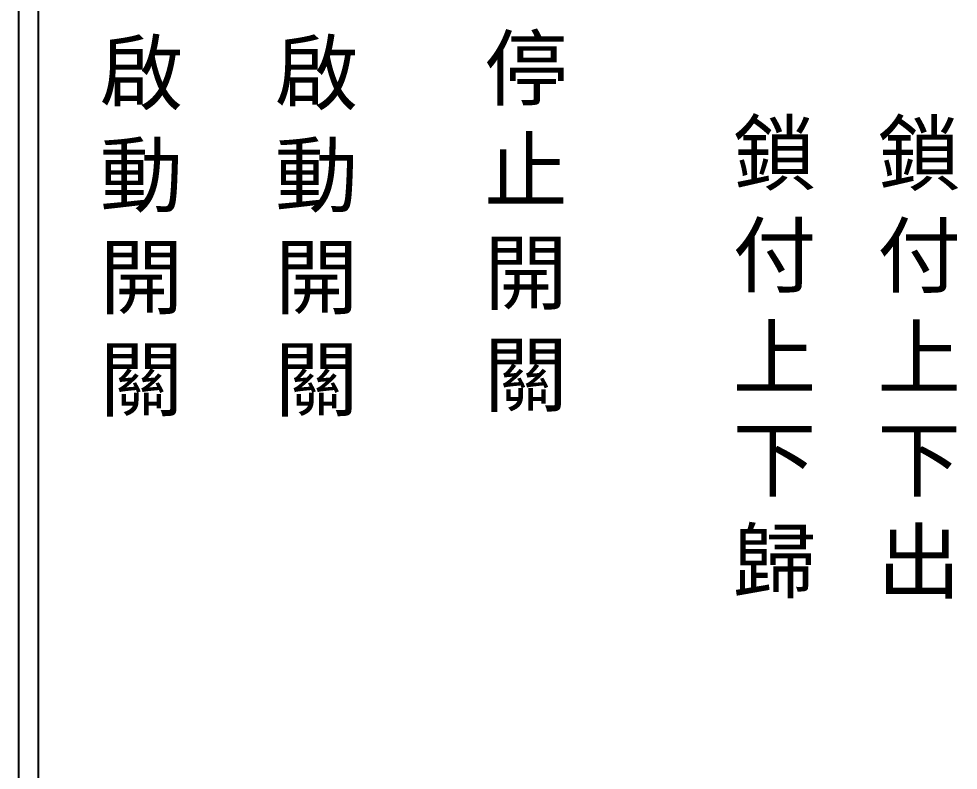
# Model space of a CAD drawing. Extents: x 275 to 562, y 265 to 469.
# Drawn here: x 274.9 to 334.8, y 312.8 to 360.7 of the extents above; entities that cross this region are included whole.
import ezdxf

# ---------------------------------------------------------------- set-up
doc = ezdxf.new("R2010")
doc.units = 0
doc.layers.add('圖框層', color=7, linetype='CONTINUOUS')
doc.layers.add('標尺寸層', color=3, linetype='CONTINUOUS')
doc.styles.add('CNS', font='romanc.shx', dxfattribs={"bigfont": 'chineset.shx'})

msp = doc.modelspace()

# ---------------------------------------------------------------- linework, layer by layer
at = {"layer": '圖框層', "color": 7}
for p, q in [((274.898, 264.945), (274.898, 468.914)), ((276.148, 266.195), (276.148, 467.665))]:
    msp.add_line(p, q, dxfattribs=at)

# ---------------------------------------------------------------- texts
at = {"layer": '標尺寸層', "color": 7, "char_height": 3.9, "style": 'CNS'}
for s, insert, width, attachment_point in [('{\\fDFKai-SB|b0|i0|c136|p65;停止開關}', (307.226, 347.555), 6.57065, 5), ('{\\fDFKai-SB|b0|i0|c136|p65;啟動開關}', (280.057, 359.179), 4.96081, 1), ('{\\fDFKai-SB|b0|i0|c136|p65;啟動開關}', (291.221, 359.179), 4.96081, 1), ('{\\fDFKai-SB|b0|i0|c136|p65;鎖付上下歸}', (323.068, 338.918), 4.96081, 5), ('{\\fDFKai-SB|b0|i0|c136|p65;鎖付上下出}', (332.285, 338.896), 4.96081, 5)]:
    msp.add_mtext(s, dxfattribs=dict(at, insert=insert, width=width, attachment_point=attachment_point))

doc.saveas('drawing.dxf')
